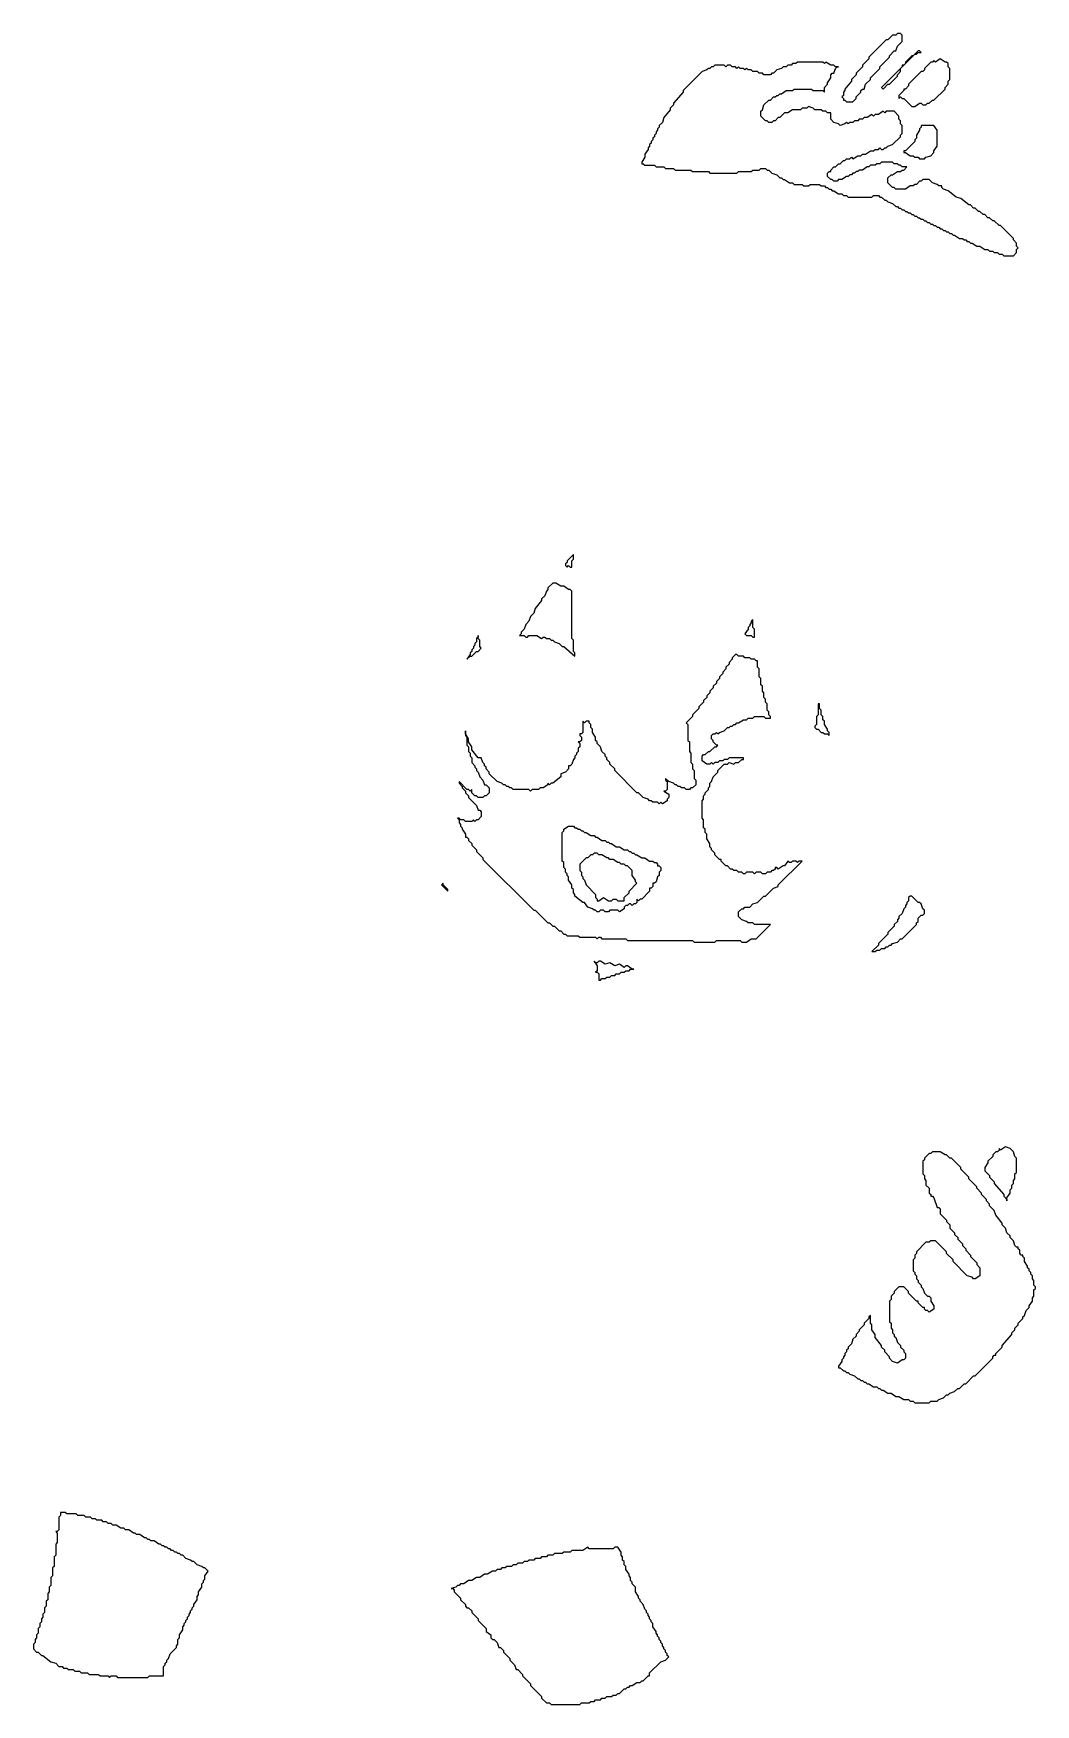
# Model space of a CAD drawing. Header units: millimetres. Extents: x 8.2 to 46.4, y 17.9 to 81.7.
import ezdxf

# ---------------------------------------------------------------- set-up
doc = ezdxf.new("R2010")
doc.units = ezdxf.units.MM
doc.layers.add('FILL_SKIN', color=7, linetype='Continuous')

msp = doc.modelspace()

# ---------------------------------------------------------------- linework, layer by layer
at = {"layer": 'FILL_SKIN'}
for points in [[(41.268, 81.697), (41.147, 81.697), (41.086, 81.636), (40.965, 81.636), (40.783, 81.455), (40.722, 81.455), (40.056, 80.788), (40.056, 80.727), (39.813, 80.485), (39.813, 80.424), (39.571, 80.182), (39.571, 80.121), (39.389, 79.939), (39.389, 79.879), (39.147, 79.576), (39.147, 79.515), (39.086, 79.455), (39.086, 79.333), (39.026, 79.273), (39.086, 79.212), (39.086, 79.152), (39.147, 79.152), (39.207, 79.091), (39.45, 79.091), (39.571, 79.212), (39.571, 79.273), (39.753, 79.455), (39.753, 79.515), (39.813, 79.576), (39.874, 79.576), (39.935, 79.758), (40.116, 79.939), (40.116, 80), (40.48, 80.364), (40.48, 80.424), (40.844, 80.788), (40.844, 80.848), (41.025, 81.03), (41.086, 81.03), (41.147, 81.212), (41.328, 81.394), (41.328, 81.636)], [(42.056, 80.97), (41.995, 81.03), (41.934, 81.03), (41.753, 80.848), (41.692, 80.848), (41.45, 80.606), (41.45, 80.545), (41.389, 80.485), (41.328, 80.485), (41.328, 80.424), (40.541, 79.636), (40.601, 79.576), (40.783, 79.758), (40.844, 79.758), (41.147, 80.061), (41.147, 80.121), (41.268, 80.242), (41.268, 80.364), (41.813, 80.909), (41.874, 80.909), (41.934, 80.97)], [(31.39, 76.788), (31.39, 76.727), (31.451, 76.727), (31.511, 76.667), (31.875, 76.667), (31.936, 76.606), (32.239, 76.606), (32.299, 76.545), (32.602, 76.545), (32.663, 76.485), (33.269, 76.485), (33.329, 76.424), (33.935, 76.424), (33.996, 76.364), (35.026, 76.364), (35.087, 76.424), (35.572, 76.424), (35.632, 76.485), (35.875, 76.485), (35.935, 76.545), (36.117, 76.545), (36.178, 76.485), (36.238, 76.485), (36.359, 76.364), (36.541, 76.303), (36.662, 76.182), (36.723, 76.182), (36.784, 76.121), (36.844, 76.121), (37.026, 76), (37.147, 76), (37.208, 75.939), (37.511, 75.939), (37.571, 75.879), (37.753, 75.879), (37.814, 75.939), (38.177, 75.939), (38.238, 75.879), (38.359, 75.879), (38.42, 75.818), (38.48, 75.818), (38.541, 75.758), (38.601, 75.758), (38.662, 75.697), (38.723, 75.697), (38.904, 75.576), (39.026, 75.576), (39.086, 75.515), (39.207, 75.515), (39.268, 75.455), (40.177, 75.455), (40.238, 75.515), (40.419, 75.515), (40.48, 75.455), (40.541, 75.455), (40.662, 75.333), (40.722, 75.333), (40.783, 75.273), (40.965, 75.212), (41.086, 75.091), (41.147, 75.091), (41.207, 75.03), (41.268, 75.03), (41.328, 74.97), (41.389, 74.97), (41.45, 74.909), (41.51, 74.909), (41.571, 74.848), (41.631, 74.848), (41.692, 74.788), (41.753, 74.788), (41.813, 74.727), (41.874, 74.727), (41.934, 74.667), (41.995, 74.667), (42.056, 74.606), (42.116, 74.606), (42.177, 74.545), (42.237, 74.545), (42.298, 74.485), (42.359, 74.485), (42.419, 74.424), (42.48, 74.424), (42.54, 74.364), (42.601, 74.364), (42.662, 74.303), (42.722, 74.303), (42.783, 74.242), (42.843, 74.242), (42.904, 74.182), (42.965, 74.182), (43.025, 74.121), (43.086, 74.121), (43.146, 74.061), (43.207, 74.061), (43.268, 74), (43.328, 74), (43.51, 73.879), (43.631, 73.879), (43.692, 73.818), (43.752, 73.818), (43.813, 73.758), (43.874, 73.758), (43.934, 73.697), (43.995, 73.697), (44.177, 73.576), (44.298, 73.576), (44.48, 73.455), (44.601, 73.455), (44.661, 73.394), (44.783, 73.394), (44.843, 73.333), (44.964, 73.333), (45.025, 73.273), (45.146, 73.273), (45.207, 73.212), (45.57, 73.212), (45.691, 73.333), (45.691, 73.455), (45.752, 73.515), (45.691, 73.576), (45.691, 73.697), (45.57, 73.818), (45.57, 73.879), (45.086, 74.364), (45.025, 74.364), (44.843, 74.545), (44.783, 74.545), (44.661, 74.667), (44.601, 74.667), (44.48, 74.788), (44.419, 74.788), (44.298, 74.909), (44.237, 74.909), (44.116, 75.03), (44.055, 75.03), (43.934, 75.152), (43.874, 75.152), (43.571, 75.394), (43.389, 75.455), (43.086, 75.697), (42.904, 75.758), (42.843, 75.818), (42.843, 75.879), (42.722, 75.879), (42.662, 75.939), (42.48, 76), (42.359, 76.121), (42.116, 76.121), (42.056, 76.061), (41.995, 76.061), (41.874, 75.939), (41.813, 75.939), (41.753, 75.879), (41.631, 75.879), (41.45, 75.758), (41.086, 75.758), (41.025, 75.818), (40.965, 75.818), (40.783, 76), (40.783, 76.182), (40.904, 76.303), (40.965, 76.303), (41.147, 76.424), (41.268, 76.424), (41.328, 76.485), (41.389, 76.485), (41.51, 76.606), (41.328, 76.606), (41.268, 76.667), (41.207, 76.667), (41.147, 76.727), (41.025, 76.727), (40.965, 76.788), (40.541, 76.788), (40.48, 76.727), (40.359, 76.727), (40.298, 76.667), (40.116, 76.667), (40.056, 76.606), (39.995, 76.606), (39.813, 76.485), (39.692, 76.485), (39.632, 76.424), (39.571, 76.424), (39.51, 76.364), (39.45, 76.364), (39.389, 76.303), (39.329, 76.303), (39.268, 76.242), (39.207, 76.242), (39.026, 76.121), (38.904, 76.121), (38.844, 76.061), (38.723, 76.061), (38.662, 76.121), (38.601, 76.121), (38.48, 76.242), (38.48, 76.364), (38.541, 76.424), (38.601, 76.424), (38.601, 76.485), (38.723, 76.606), (38.783, 76.606), (38.904, 76.727), (38.965, 76.727), (39.086, 76.848), (39.147, 76.848), (39.207, 76.909), (39.329, 76.909), (39.389, 76.97), (39.45, 76.909), (39.632, 77.03), (39.753, 77.03), (39.813, 77.091), (39.935, 77.091), (40.116, 77.212), (40.238, 77.212), (40.298, 77.273), (40.419, 77.273), (40.48, 77.333), (40.541, 77.273), (40.601, 77.273), (40.662, 77.333), (40.722, 77.333), (40.783, 77.394), (40.965, 77.455), (41.268, 77.758), (41.268, 77.818), (41.328, 77.879), (41.328, 78.182), (41.268, 78.242), (41.268, 78.364), (41.207, 78.424), (41.207, 78.545), (41.025, 78.727), (40.722, 78.727), (40.662, 78.667), (40.601, 78.727), (40.419, 78.606), (40.298, 78.606), (40.238, 78.545), (40.177, 78.606), (39.995, 78.485), (39.874, 78.485), (39.813, 78.424), (39.692, 78.424), (39.632, 78.364), (39.51, 78.364), (39.45, 78.303), (39.329, 78.303), (39.268, 78.242), (39.207, 78.303), (39.147, 78.242), (38.965, 78.182), (38.904, 78.242), (38.723, 78.303), (38.601, 78.424), (38.601, 78.667), (38.48, 78.667), (38.42, 78.727), (38.299, 78.727), (38.238, 78.788), (37.996, 78.788), (37.935, 78.848), (37.753, 78.909), (37.693, 78.848), (37.511, 78.848), (37.45, 78.788), (37.147, 78.788), (36.965, 78.667), (36.844, 78.667), (36.662, 78.485), (36.602, 78.485), (36.481, 78.364), (36.42, 78.364), (36.359, 78.303), (36.238, 78.303), (36.178, 78.364), (36.117, 78.364), (35.935, 78.545), (35.935, 78.727), (35.996, 78.788), (36.056, 78.97), (36.238, 79.152), (36.299, 79.152), (36.42, 79.273), (36.481, 79.273), (36.541, 79.333), (36.602, 79.333), (36.662, 79.394), (36.723, 79.394), (36.905, 79.515), (37.147, 79.515), (37.208, 79.576), (37.874, 79.576), (37.935, 79.515), (38.299, 79.515), (38.359, 79.455), (38.359, 79.636), (38.48, 79.758), (38.48, 79.818), (38.601, 80), (38.601, 80.121), (38.662, 80.182), (38.723, 80.182), (38.783, 80.364), (38.844, 80.424), (38.904, 80.424), (38.783, 80.424), (38.723, 80.485), (38.601, 80.485), (38.42, 80.606), (38.359, 80.545), (38.299, 80.606), (37.329, 80.606), (37.268, 80.545), (37.147, 80.545), (37.087, 80.485), (36.965, 80.485), (36.905, 80.424), (36.784, 80.424), (36.723, 80.364), (36.541, 80.303), (36.42, 80.182), (36.359, 80.182), (36.299, 80.121), (36.056, 80.121), (35.996, 80.182), (35.875, 80.182), (35.814, 80.242), (35.632, 80.242), (35.572, 80.303), (35.45, 80.303), (35.39, 80.364), (35.329, 80.303), (35.269, 80.364), (35.147, 80.364), (35.087, 80.424), (35.026, 80.364), (34.966, 80.424), (34.844, 80.424), (34.784, 80.485), (34.663, 80.485), (34.602, 80.424), (34.541, 80.485), (34.178, 80.485), (34.117, 80.424), (34.057, 80.424), (33.996, 80.364), (33.935, 80.364), (33.875, 80.303), (33.693, 80.242), (32.966, 79.515), (32.966, 79.455), (32.602, 79.03), (32.602, 78.97), (32.481, 78.848), (32.481, 78.788), (32.239, 78.485), (32.178, 78.303), (32.057, 78.182), (32.057, 78.121), (31.996, 78.061), (31.996, 78), (31.936, 77.939), (31.936, 77.879), (31.875, 77.818), (31.875, 77.758), (31.814, 77.697), (31.814, 77.636), (31.754, 77.576), (31.754, 77.515), (31.693, 77.455), (31.693, 77.394), (31.633, 77.333), (31.633, 77.273), (31.511, 77.091), (31.511, 76.97)], [(43.086, 80.545), (43.025, 80.606), (42.965, 80.606), (42.783, 80.727), (42.601, 80.606), (42.54, 80.667), (42.48, 80.606), (42.419, 80.606), (42.177, 80.364), (42.177, 80.303), (42.116, 80.242), (42.056, 80.242), (41.571, 79.758), (41.571, 79.697), (41.45, 79.576), (41.389, 79.576), (41.389, 79.515), (41.207, 79.333), (41.207, 79.212), (41.268, 79.273), (41.328, 79.212), (41.389, 79.212), (41.692, 78.909), (41.813, 78.909), (41.995, 79.03), (42.056, 79.03), (42.116, 78.97), (42.237, 78.97), (42.298, 79.03), (42.359, 79.03), (42.48, 79.152), (42.54, 79.152), (42.965, 79.576), (42.965, 79.636), (43.086, 79.758), (43.086, 79.879), (43.146, 79.939), (43.146, 80.364), (43.086, 80.424)], [(42.54, 78.182), (42.056, 78.182), (42.056, 78.121), (41.995, 78.061), (41.995, 78), (41.874, 77.818), (41.874, 77.697), (41.813, 77.636), (41.813, 77.576), (41.45, 77.212), (41.389, 77.212), (41.389, 77.152), (41.45, 77.152), (41.631, 77.03), (41.753, 77.03), (41.813, 76.97), (41.934, 76.97), (41.995, 76.909), (42.177, 76.909), (42.237, 76.97), (42.419, 77.03), (42.54, 77.152), (42.54, 77.212), (42.662, 77.394), (42.662, 78)], [(28.785, 61.818), (28.542, 61.576), (28.542, 61.515), (28.482, 61.455), (28.482, 61.394), (28.542, 61.333), (28.603, 61.394), (28.663, 61.333), (28.724, 61.333), (28.724, 61.576), (28.785, 61.636)], [(27.997, 60.727), (27.815, 60.545), (27.815, 60.485), (27.754, 60.424), (27.694, 60.242), (27.573, 60.121), (27.573, 60.061), (27.33, 59.758), (27.27, 59.576), (27.148, 59.455), (27.088, 59.273), (26.967, 59.152), (26.906, 58.97), (26.785, 58.848), (26.785, 58.788), (26.724, 58.727), (26.906, 58.727), (26.967, 58.667), (27.027, 58.667), (27.088, 58.727), (27.391, 58.727), (27.573, 58.606), (27.633, 58.667), (27.694, 58.667), (27.754, 58.606), (27.876, 58.606), (27.936, 58.545), (27.997, 58.545), (28.057, 58.485), (28.239, 58.424), (28.36, 58.303), (28.421, 58.303), (28.845, 57.939), (28.845, 58.061), (28.785, 58.121), (28.785, 58.545), (28.724, 58.606), (28.724, 60.424), (28.663, 60.485), (28.603, 60.485), (28.421, 60.606), (28.3, 60.606), (28.118, 60.727)], [(35.632, 59.333), (35.572, 59.273), (35.572, 59.212), (35.511, 59.152), (35.511, 59.091), (35.45, 59.03), (35.45, 58.97), (35.329, 58.788), (35.39, 58.727), (35.572, 58.727), (35.632, 58.667), (35.693, 58.667), (35.693, 58.97), (35.632, 59.03)], [(25.149, 58.727), (25.149, 58.667), (25.088, 58.606), (25.088, 58.485), (25.027, 58.424), (25.027, 58.364), (24.967, 58.303), (24.967, 58.242), (24.906, 58.182), (24.906, 58.121), (24.846, 58.061), (24.846, 58), (24.724, 57.818), (24.846, 57.939), (24.906, 57.939), (25.088, 58.121), (25.149, 58.121), (25.27, 58.242), (25.209, 58.303), (25.209, 58.545), (25.149, 58.606)], [(35.814, 57.758), (35.753, 57.758), (35.693, 57.818), (35.572, 57.818), (35.511, 57.879), (35.329, 57.879), (35.269, 57.939), (35.087, 57.939), (35.026, 58), (34.966, 58), (34.844, 57.879), (34.844, 57.818), (34.723, 57.697), (34.723, 57.636), (34.602, 57.515), (34.602, 57.455), (34.481, 57.333), (34.481, 57.273), (34.36, 57.152), (34.36, 57.091), (34.238, 56.97), (34.238, 56.909), (34.117, 56.788), (34.117, 56.727), (33.996, 56.606), (33.996, 56.545), (33.875, 56.424), (33.875, 56.364), (33.754, 56.242), (33.754, 56.182), (33.572, 56), (33.572, 55.939), (33.329, 55.697), (33.329, 55.636), (33.087, 55.394), (33.148, 55.333), (33.148, 54.727), (33.208, 54.667), (33.208, 54.303), (33.269, 54.242), (33.269, 53.879), (33.329, 53.818), (33.329, 53.636), (33.39, 53.576), (33.39, 53.273), (33.451, 53.212), (33.451, 53.03), (33.329, 52.909), (33.269, 52.909), (33.208, 52.848), (33.087, 52.848), (33.026, 52.909), (32.905, 52.909), (32.845, 52.97), (32.784, 52.97), (32.723, 53.03), (32.663, 53.03), (32.602, 53.091), (32.42, 53.152), (32.299, 53.273), (32.299, 53.212), (32.36, 53.152), (32.36, 52.848), (32.299, 52.788), (32.239, 52.788), (32.42, 52.667), (32.42, 52.545), (32.36, 52.485), (32.36, 52.424), (32.178, 52.303), (32.117, 52.364), (32.057, 52.303), (31.996, 52.364), (31.814, 52.364), (31.754, 52.424), (31.693, 52.424), (31.633, 52.485), (31.451, 52.545), (31.269, 52.727), (31.209, 52.727), (30.36, 53.576), (30.36, 53.636), (30.178, 53.818), (30.178, 53.879), (30.057, 54), (30.057, 54.061), (29.997, 54.121), (29.997, 54.182), (29.875, 54.303), (29.815, 54.485), (29.694, 54.606), (29.694, 54.667), (29.633, 54.727), (29.633, 54.848), (29.512, 55.03), (29.512, 55.152), (29.451, 55.212), (29.451, 55.333), (29.391, 55.394), (29.391, 55.455), (29.269, 55.455), (29.209, 55.394), (29.148, 55.455), (29.148, 55.03), (29.088, 54.97), (29.027, 54.97), (29.027, 54.909), (29.088, 54.848), (29.088, 54.727), (29.027, 54.667), (28.966, 54.667), (29.027, 54.606), (29.027, 54.485), (28.966, 54.424), (28.966, 54.303), (28.906, 54.242), (28.906, 54.182), (28.845, 54.121), (28.845, 54.061), (28.785, 54), (28.724, 53.818), (28.663, 53.758), (28.603, 53.758), (28.603, 53.636), (28.482, 53.515), (28.3, 53.455), (28.3, 53.333), (27.997, 53.091), (27.936, 53.091), (27.876, 53.03), (27.815, 53.091), (27.815, 53.03), (27.633, 52.909), (27.512, 52.909), (27.451, 52.848), (27.209, 52.848), (27.148, 52.788), (27.088, 52.848), (26.482, 52.848), (26.421, 52.909), (26.361, 52.909), (26.3, 52.97), (26.239, 52.97), (26.179, 53.03), (26.118, 53.03), (26.058, 53.091), (25.876, 53.152), (25.573, 53.455), (25.573, 53.515), (25.452, 53.636), (25.452, 53.697), (25.391, 53.758), (25.391, 53.818), (25.33, 53.879), (25.27, 54.061), (25.149, 54.061), (24.906, 54.364), (24.906, 54.485), (24.785, 54.667), (24.785, 54.788), (24.664, 54.97), (24.664, 55.091), (24.664, 54.909), (24.724, 54.848), (24.724, 54.545), (24.785, 54.485), (24.785, 54.303), (24.846, 54.242), (24.846, 54.121), (24.906, 54.061), (24.906, 53.879), (25.027, 53.758), (25.027, 53.697), (25.088, 53.636), (25.088, 53.576), (25.149, 53.515), (25.209, 53.333), (25.33, 53.212), (25.391, 53.03), (25.452, 53.03), (25.573, 52.909), (25.573, 52.727), (25.452, 52.606), (25.391, 52.606), (25.33, 52.545), (25.149, 52.545), (25.088, 52.606), (25.027, 52.606), (24.906, 52.727), (24.906, 52.848), (24.846, 52.788), (24.785, 52.848), (24.724, 52.848), (24.421, 53.152), (24.421, 53.091), (24.543, 52.97), (24.543, 52.909), (24.664, 52.788), (24.664, 52.727), (24.785, 52.606), (24.785, 52.545), (25.088, 52.242), (25.149, 52.061), (25.209, 52.061), (25.27, 52), (25.27, 51.818), (25.149, 51.697), (25.088, 51.697), (25.027, 51.636), (24.967, 51.697), (24.906, 51.636), (24.664, 51.636), (24.603, 51.697), (24.482, 51.697), (24.421, 51.758), (24.361, 51.758), (24.421, 51.697), (24.421, 51.576), (24.482, 51.515), (24.482, 51.455), (24.543, 51.394), (24.543, 51.333), (24.664, 51.152), (24.664, 51.03), (24.724, 51.03), (24.785, 50.97), (24.785, 50.909), (24.906, 50.788), (24.906, 50.727), (25.088, 50.545), (25.088, 50.485), (25.33, 50.242), (25.33, 50.182), (27.27, 48.242), (27.33, 48.242), (27.815, 47.758), (27.876, 47.758), (27.997, 47.636), (28.057, 47.636), (28.239, 47.455), (28.3, 47.455), (28.421, 47.333), (28.482, 47.333), (28.542, 47.273), (28.966, 47.273), (29.027, 47.212), (29.633, 47.212), (29.694, 47.152), (29.754, 47.212), (29.815, 47.212), (29.875, 47.152), (30.784, 47.152), (30.845, 47.091), (33.329, 47.091), (33.39, 47.03), (34.178, 47.03), (34.238, 47.091), (35.147, 47.091), (35.208, 47.03), (35.39, 47.03), (35.572, 47.152), (35.753, 47.152), (36.299, 47.697), (35.693, 47.697), (35.632, 47.758), (35.45, 47.758), (35.39, 47.818), (35.208, 47.879), (35.087, 48), (35.087, 48.182), (35.208, 48.303), (35.269, 48.303), (35.329, 48.364), (35.511, 48.364), (35.632, 48.485), (35.814, 48.545), (36.056, 48.788), (36.117, 48.788), (36.42, 49.091), (36.602, 49.152), (36.602, 49.212), (37.511, 50.121), (37.39, 50.121), (37.329, 50.061), (37.268, 50.121), (37.147, 50.121), (37.087, 50.061), (37.026, 50.061), (36.965, 50.121), (36.844, 49.939), (36.784, 49.939), (36.602, 49.818), (36.541, 49.879), (36.481, 49.879), (36.481, 49.818), (36.42, 49.758), (36.359, 49.758), (36.299, 49.697), (36.178, 49.697), (36.117, 49.636), (35.996, 49.636), (35.935, 49.697), (35.753, 49.697), (35.693, 49.636), (35.632, 49.697), (35.39, 49.697), (35.329, 49.636), (35.269, 49.636), (35.208, 49.697), (35.087, 49.697), (35.026, 49.758), (34.905, 49.758), (34.844, 49.818), (34.784, 49.818), (34.663, 49.939), (34.602, 49.939), (34.42, 50.121), (34.42, 50.182), (34.36, 50.182), (34.178, 50.364), (34.178, 50.424), (34.057, 50.545), (34.057, 50.606), (33.996, 50.667), (33.996, 50.788), (33.875, 50.97), (33.875, 51.152), (33.814, 51.212), (33.814, 51.333), (33.754, 51.394), (33.754, 51.697), (33.693, 51.758), (33.693, 52.424), (33.754, 52.485), (33.754, 52.606), (33.814, 52.667), (33.814, 52.727), (33.935, 52.848), (33.935, 52.909), (33.996, 52.97), (33.996, 53.091), (34.057, 53.152), (34.117, 53.333), (34.299, 53.515), (34.299, 53.576), (34.541, 53.818), (34.663, 53.818), (34.723, 53.879), (34.905, 53.818), (34.966, 53.879), (35.087, 53.879), (35.208, 54), (35.269, 54), (35.269, 54.061), (34.723, 54.061), (34.663, 54), (34.541, 54), (34.481, 53.939), (34.36, 53.939), (34.299, 53.879), (34.178, 53.879), (34.117, 53.818), (34.057, 53.879), (33.996, 53.818), (33.875, 53.818), (33.693, 53.939), (33.693, 54.121), (33.754, 54.182), (33.814, 54.182), (33.935, 54.303), (33.996, 54.303), (34.178, 54.485), (34.238, 54.485), (34.299, 54.545), (34.238, 54.545), (34.117, 54.667), (34.117, 54.727), (34.057, 54.788), (34.057, 54.909), (34.117, 54.97), (34.178, 54.97), (34.238, 55.03), (34.299, 54.97), (34.36, 55.03), (34.541, 55.091), (34.663, 55.212), (34.723, 55.212), (34.784, 55.273), (34.844, 55.273), (34.905, 55.333), (34.966, 55.333), (35.026, 55.394), (35.087, 55.394), (35.269, 55.515), (35.39, 55.515), (35.45, 55.576), (35.632, 55.576), (35.693, 55.636), (36.056, 55.636), (36.117, 55.576), (36.299, 55.576), (36.299, 55.636), (36.238, 55.697), (36.238, 55.818), (36.178, 55.879), (36.178, 56.121), (36.117, 56.182), (36.117, 56.303), (36.056, 56.364), (36.056, 56.545), (35.996, 56.606), (35.996, 56.788), (35.935, 56.848), (35.935, 57.091), (35.875, 57.152), (35.875, 57.455), (35.814, 57.515)], [(38.117, 56.121), (38.117, 55.697), (38.056, 55.636), (38.056, 55.333), (37.996, 55.273), (37.996, 55.212), (38.056, 55.152), (38.117, 55.152), (38.238, 55.03), (38.299, 55.03), (38.359, 54.97), (38.48, 54.97), (38.541, 54.909), (38.541, 55.03), (38.48, 55.091), (38.48, 55.152), (38.359, 55.333), (38.359, 55.455), (38.299, 55.515), (38.299, 55.636), (38.238, 55.697), (38.238, 55.879), (38.177, 55.939), (38.177, 56.121)], [(28.421, 51.333), (28.603, 51.455), (28.785, 51.455), (28.845, 51.394), (28.906, 51.394), (28.966, 51.333), (29.027, 51.333), (29.088, 51.273), (29.148, 51.273), (29.209, 51.212), (29.269, 51.212), (29.451, 51.091), (29.572, 51.091), (29.633, 51.03), (29.694, 51.03), (29.875, 50.909), (29.997, 50.909), (30.057, 50.848), (30.118, 50.848), (30.178, 50.788), (30.239, 50.788), (30.421, 50.667), (30.542, 50.667), (30.724, 50.545), (30.845, 50.545), (30.906, 50.485), (30.966, 50.485), (31.027, 50.424), (31.087, 50.424), (31.148, 50.364), (31.209, 50.364), (31.39, 50.242), (31.511, 50.242), (31.693, 50.121), (31.814, 50.121), (31.875, 50.061), (31.936, 50.061), (31.996, 50), (31.996, 49.939), (32.057, 49.939), (32.117, 49.879), (32.117, 49.758), (32.057, 49.697), (32.057, 49.576), (31.996, 49.515), (31.936, 49.333), (31.875, 49.273), (31.814, 49.273), (31.814, 49.152), (31.754, 49.091), (31.693, 49.091), (31.693, 48.97), (31.39, 48.667), (31.33, 48.667), (31.269, 48.606), (31.209, 48.667), (31.209, 48.545), (31.148, 48.485), (31.087, 48.485), (31.027, 48.424), (30.966, 48.485), (30.906, 48.485), (30.845, 48.424), (30.784, 48.424), (30.724, 48.364), (30.724, 48.303), (30.542, 48.182), (30.481, 48.242), (30.178, 48.242), (30.118, 48.182), (29.997, 48.182), (29.936, 48.242), (29.815, 48.242), (29.754, 48.182), (29.694, 48.182), (29.633, 48.242), (29.572, 48.242), (29.512, 48.303), (29.33, 48.364), (29.209, 48.545), (29.148, 48.545), (28.845, 48.788), (28.845, 48.848), (28.785, 48.909), (28.785, 49.03), (28.724, 49.091), (28.724, 49.212), (28.603, 49.394), (28.603, 49.515), (28.542, 49.576), (28.542, 49.636), (28.482, 49.697), (28.482, 49.818), (28.421, 49.879), (28.421, 50.061), (28.36, 50.121), (28.36, 51.212), (28.421, 51.273)], [(29.027, 50), (29.027, 49.758), (29.088, 49.697), (29.088, 49.576), (29.148, 49.515), (29.148, 49.455), (29.209, 49.394), (29.269, 49.212), (29.633, 48.848), (29.633, 48.727), (29.694, 48.667), (29.694, 48.606), (29.754, 48.606), (29.936, 48.727), (30.118, 48.606), (30.239, 48.606), (30.3, 48.667), (30.421, 48.667), (30.481, 48.606), (30.724, 48.606), (30.724, 48.727), (30.906, 48.909), (30.906, 48.97), (31.209, 49.273), (31.148, 49.333), (31.148, 49.394), (31.027, 49.576), (31.027, 49.758), (30.845, 49.939), (30.784, 49.939), (30.724, 50), (30.603, 50), (30.542, 50.061), (30.481, 50.061), (30.3, 50.182), (30.178, 50.182), (30.118, 50.242), (30.057, 50.242), (29.875, 50.364), (29.754, 50.364), (29.694, 50.424), (29.572, 50.424), (29.512, 50.364), (29.451, 50.364), (29.33, 50.242), (29.269, 50.242)], [(23.816, 49.273), (23.755, 49.212), (23.997, 48.97), (23.997, 49.03), (23.816, 49.212)], [(42.056, 48.485), (41.995, 48.545), (41.934, 48.545), (41.692, 48.788), (41.631, 48.788), (41.571, 48.727), (41.571, 48.606), (41.51, 48.545), (41.51, 48.485), (41.45, 48.424), (41.45, 48.364), (41.389, 48.303), (41.328, 48.121), (41.207, 48), (41.207, 47.939), (41.147, 47.879), (41.147, 47.818), (41.025, 47.697), (41.025, 47.636), (40.783, 47.394), (40.783, 47.333), (40.419, 46.97), (40.419, 46.909), (40.177, 46.667), (40.298, 46.667), (40.359, 46.727), (40.48, 46.727), (40.541, 46.788), (40.662, 46.788), (40.722, 46.848), (40.783, 46.848), (40.844, 46.909), (40.904, 46.909), (40.965, 46.97), (41.147, 47.03), (41.268, 47.152), (41.328, 47.152), (41.874, 47.697), (41.874, 47.758), (41.934, 47.818), (41.934, 47.939), (42.056, 48.061), (42.116, 48.061), (42.177, 48.121), (42.177, 48.242), (42.116, 48.303)], [(29.572, 46.303), (29.694, 46.121), (29.694, 45.939), (29.633, 45.879), (29.694, 45.879), (29.754, 45.818), (29.754, 45.576), (29.815, 45.576), (29.875, 45.636), (29.997, 45.636), (30.057, 45.697), (30.178, 45.697), (30.239, 45.758), (30.36, 45.758), (30.421, 45.818), (30.542, 45.818), (30.603, 45.879), (30.724, 45.879), (30.784, 45.939), (30.906, 45.939), (30.966, 46), (31.087, 46), (31.027, 46), (30.845, 46.121), (30.784, 46.121), (30.724, 46.061), (30.542, 46.182), (30.36, 46.121), (30.178, 46.242), (29.997, 46.182), (29.815, 46.303), (29.754, 46.303), (29.694, 46.242), (29.633, 46.242)], [(42.783, 39.03), (42.48, 39.03), (42.419, 38.97), (42.359, 38.97), (42.177, 38.788), (42.177, 38.727), (42.116, 38.667), (42.116, 38.182), (42.177, 38.121), (42.177, 38), (42.237, 37.939), (42.237, 37.758), (42.359, 37.636), (42.359, 37.455), (42.419, 37.394), (42.419, 37.333), (42.48, 37.333), (42.54, 37.273), (42.662, 36.909), (42.722, 36.909), (42.783, 36.848), (42.783, 36.667), (43.025, 36.424), (43.025, 36.364), (43.146, 36.242), (43.146, 36.121), (43.328, 35.939), (43.328, 35.879), (43.449, 35.758), (43.449, 35.697), (43.631, 35.515), (43.631, 35.455), (43.752, 35.333), (43.752, 35.273), (43.934, 35.091), (43.934, 35.03), (44.177, 34.788), (44.177, 34.727), (44.298, 34.606), (44.298, 34.303), (44.116, 34.182), (44.055, 34.182), (43.995, 34.242), (43.813, 34.303), (43.268, 34.848), (43.268, 34.909), (43.025, 35.152), (43.025, 35.212), (42.601, 35.636), (42.419, 35.636), (42.359, 35.576), (42.237, 35.576), (41.874, 35.212), (41.874, 35.152), (41.813, 35.091), (41.813, 34.97), (41.753, 34.909), (41.753, 34.485), (41.813, 34.424), (41.813, 34.364), (41.874, 34.303), (41.874, 34.182), (41.934, 34.121), (41.934, 34.061), (42.056, 33.939), (42.056, 33.879), (42.116, 33.818), (42.177, 33.636), (42.298, 33.515), (42.359, 33.515), (42.419, 33.455), (42.419, 33.333), (42.54, 33.152), (42.54, 33.03), (42.359, 32.909), (42.298, 32.97), (42.237, 32.97), (42.177, 33.03), (42.177, 33.091), (42.116, 33.091), (41.934, 33.273), (41.934, 33.333), (41.874, 33.333), (41.571, 33.636), (41.571, 33.697), (41.389, 33.879), (41.207, 33.879), (41.025, 33.697), (41.025, 33.636), (40.904, 33.515), (40.904, 33.394), (40.844, 33.333), (40.844, 32.545), (40.904, 32.485), (40.904, 32.303), (40.965, 32.242), (40.965, 32.121), (41.025, 32.061), (41.025, 32), (41.086, 31.939), (41.147, 31.758), (41.268, 31.636), (41.268, 31.576), (41.389, 31.455), (41.389, 31.394), (41.45, 31.333), (41.45, 31.152), (41.389, 31.091), (41.328, 31.091), (41.147, 30.97), (40.965, 31.03), (40.844, 31.152), (40.844, 31.212), (40.662, 31.394), (40.662, 31.455), (40.541, 31.576), (40.541, 31.636), (40.298, 31.939), (40.298, 32.061), (40.177, 32.242), (40.177, 32.424), (40.116, 32.485), (40.116, 32.788), (40.056, 32.727), (40.056, 32.667), (39.874, 32.485), (39.874, 32.424), (39.692, 32.242), (39.692, 32.182), (39.571, 32.061), (39.571, 32), (39.45, 31.879), (39.389, 31.697), (39.268, 31.576), (39.268, 31.515), (39.207, 31.455), (39.207, 31.394), (39.147, 31.333), (39.147, 31.273), (39.086, 31.212), (39.086, 31.152), (39.026, 31.091), (39.026, 31.03), (38.904, 30.848), (38.904, 30.788), (38.965, 30.788), (39.086, 30.667), (39.147, 30.667), (39.207, 30.606), (39.268, 30.606), (39.329, 30.545), (39.51, 30.485), (39.632, 30.364), (39.692, 30.364), (39.753, 30.303), (39.813, 30.303), (39.874, 30.242), (39.935, 30.242), (39.995, 30.182), (40.056, 30.182), (40.238, 30.061), (40.359, 30.061), (40.419, 30), (40.48, 30), (40.541, 29.939), (40.601, 29.939), (40.783, 29.818), (40.904, 29.818), (41.086, 29.697), (41.207, 29.697), (41.389, 29.576), (41.571, 29.576), (41.631, 29.515), (41.753, 29.515), (41.813, 29.455), (42.359, 29.455), (42.419, 29.515), (42.662, 29.515), (42.722, 29.576), (42.904, 29.636), (43.025, 29.758), (43.086, 29.758), (43.146, 29.818), (43.328, 29.879), (43.449, 30), (43.51, 30), (43.692, 30.182), (43.752, 30.182), (44.055, 30.485), (44.116, 30.485), (44.783, 31.152), (44.783, 31.212), (44.843, 31.273), (44.904, 31.273), (44.904, 31.333), (45.146, 31.576), (45.146, 31.636), (45.51, 32.061), (45.51, 32.121), (45.631, 32.242), (45.631, 32.303), (45.752, 32.424), (45.752, 32.485), (45.934, 32.667), (45.934, 32.727), (45.994, 32.788), (46.055, 32.97), (46.176, 33.091), (46.176, 33.152), (46.297, 33.333), (46.297, 33.455), (46.358, 33.515), (46.358, 33.758), (46.419, 33.818), (46.419, 33.879), (46.358, 33.939), (46.358, 34.121), (46.297, 34.182), (46.297, 34.303), (46.237, 34.364), (46.237, 34.424), (46.176, 34.485), (46.176, 34.545), (46.116, 34.606), (46.116, 34.667), (45.994, 34.848), (45.994, 34.97), (45.934, 35.03), (45.934, 35.091), (45.873, 35.091), (45.813, 35.152), (45.813, 35.273), (45.752, 35.333), (45.752, 35.394), (45.691, 35.394), (45.631, 35.455), (45.57, 35.636), (45.449, 35.758), (45.449, 35.818), (45.328, 35.939), (45.267, 36.121), (45.146, 36.242), (45.146, 36.303), (44.904, 36.606), (44.843, 36.788), (44.661, 36.97), (44.661, 37.03), (44.54, 37.152), (44.54, 37.212), (44.358, 37.394), (44.358, 37.455), (44.177, 37.636), (44.177, 37.697), (43.874, 38), (43.874, 38.061), (43.571, 38.364), (43.571, 38.424), (43.207, 38.788), (43.146, 38.788), (43.025, 38.909), (42.965, 38.909)], [(45.267, 39.212), (45.086, 39.091), (45.025, 39.152), (45.025, 39.091), (44.964, 39.03), (44.904, 39.03), (44.783, 38.909), (44.783, 38.848), (44.601, 38.667), (44.601, 38.606), (44.48, 38.424), (44.48, 38.303), (44.661, 38.121), (44.661, 38.061), (44.843, 37.879), (44.843, 37.818), (45.207, 37.394), (45.207, 37.333), (45.328, 37.212), (45.328, 37.152), (45.328, 37.273), (45.449, 37.455), (45.449, 37.576), (45.51, 37.636), (45.51, 37.758), (45.57, 37.818), (45.57, 37.939), (45.631, 38), (45.631, 38.182), (45.691, 38.242), (45.691, 38.788), (45.631, 38.848), (45.57, 39.03), (45.449, 39.152)], [(9.211, 25.273), (9.211, 25.152), (9.151, 25.091), (9.151, 24.606), (9.09, 24.545), (9.03, 24.545), (9.09, 24.485), (9.09, 24.121), (9.03, 24.061), (9.03, 23.636), (8.969, 23.576), (8.969, 23.212), (8.908, 23.152), (8.908, 22.848), (8.848, 22.788), (8.848, 22.485), (8.787, 22.424), (8.787, 22.242), (8.727, 22.182), (8.727, 21.939), (8.666, 21.879), (8.666, 21.697), (8.605, 21.636), (8.605, 21.455), (8.545, 21.394), (8.545, 21.273), (8.484, 21.212), (8.484, 21.091), (8.424, 21.03), (8.424, 20.909), (8.363, 20.848), (8.363, 20.667), (8.302, 20.606), (8.302, 20.485), (8.242, 20.424), (8.242, 20.303), (8.181, 20.242), (8.181, 20.061), (8.302, 19.939), (8.363, 19.939), (8.484, 19.818), (8.545, 19.818), (8.848, 19.576), (9.03, 19.515), (9.151, 19.394), (9.272, 19.394), (9.333, 19.333), (9.454, 19.333), (9.514, 19.273), (9.696, 19.273), (9.757, 19.212), (9.939, 19.212), (9.999, 19.152), (10.241, 19.152), (10.302, 19.091), (10.666, 19.091), (10.726, 19.03), (11.029, 19.03), (11.09, 18.97), (11.15, 19.03), (11.332, 19.03), (11.393, 18.97), (12.544, 18.97), (12.605, 19.03), (13.15, 19.03), (13.15, 19.394), (13.211, 19.455), (13.211, 19.515), (13.271, 19.576), (13.271, 19.636), (13.332, 19.697), (13.393, 19.879), (13.635, 20.121), (13.635, 20.182), (13.696, 20.242), (13.696, 20.424), (13.756, 20.485), (13.756, 20.606), (13.877, 20.788), (13.877, 20.909), (13.938, 20.97), (13.938, 21.03), (13.999, 21.091), (13.999, 21.152), (14.059, 21.212), (14.059, 21.273), (14.12, 21.333), (14.12, 21.394), (14.18, 21.455), (14.18, 21.515), (14.241, 21.576), (14.241, 21.636), (14.302, 21.697), (14.302, 21.758), (14.423, 21.939), (14.423, 22.061), (14.483, 22.121), (14.483, 22.242), (14.605, 22.424), (14.605, 22.545), (14.665, 22.606), (14.665, 22.667), (14.726, 22.727), (14.726, 22.848), (14.847, 23.03), (14.726, 23.152), (14.665, 23.152), (14.605, 23.212), (14.423, 23.273), (14.302, 23.394), (14.241, 23.394), (14.18, 23.455), (13.999, 23.515), (13.877, 23.636), (13.817, 23.636), (13.756, 23.697), (13.696, 23.697), (13.635, 23.758), (13.574, 23.758), (13.514, 23.818), (13.453, 23.818), (13.393, 23.879), (13.332, 23.879), (13.271, 23.939), (13.211, 23.939), (13.15, 24), (13.09, 24), (13.029, 24.061), (12.968, 24.061), (12.787, 24.182), (12.665, 24.182), (12.605, 24.242), (12.544, 24.242), (12.484, 24.303), (12.423, 24.303), (12.241, 24.424), (12.12, 24.424), (12.059, 24.485), (11.999, 24.485), (11.817, 24.606), (11.696, 24.606), (11.635, 24.667), (11.514, 24.667), (11.332, 24.788), (11.211, 24.788), (11.15, 24.848), (11.029, 24.848), (10.969, 24.909), (10.847, 24.909), (10.787, 24.97), (10.605, 24.97), (10.544, 25.03), (10.423, 25.03), (10.363, 25.091), (10.181, 25.091), (10.12, 25.152), (9.878, 25.152), (9.817, 25.212), (9.454, 25.212), (9.393, 25.273)], [(30.481, 23.939), (30.36, 23.939), (30.3, 23.879), (29.391, 23.879), (29.33, 23.939), (29.148, 23.818), (28.724, 23.818), (28.663, 23.758), (28.421, 23.758), (28.36, 23.697), (28.057, 23.697), (27.997, 23.636), (27.815, 23.636), (27.754, 23.576), (27.573, 23.576), (27.512, 23.515), (27.33, 23.515), (27.27, 23.455), (27.088, 23.455), (27.027, 23.394), (26.906, 23.394), (26.845, 23.333), (26.664, 23.333), (26.603, 23.273), (26.482, 23.273), (26.421, 23.212), (26.239, 23.212), (26.179, 23.152), (26.058, 23.152), (25.997, 23.091), (25.876, 23.091), (25.815, 23.03), (25.694, 23.03), (25.512, 22.909), (25.391, 22.909), (25.209, 22.788), (25.088, 22.788), (24.906, 22.667), (24.785, 22.667), (24.603, 22.545), (24.482, 22.545), (24.421, 22.485), (24.361, 22.485), (24.3, 22.424), (24.119, 22.364), (24.179, 22.364), (24.24, 22.303), (24.24, 22.242), (24.482, 22), (24.482, 21.939), (24.664, 21.758), (24.664, 21.697), (24.724, 21.636), (24.785, 21.636), (24.906, 21.515), (24.906, 21.455), (25.149, 21.212), (25.149, 21.152), (25.452, 20.848), (25.452, 20.727), (25.633, 20.606), (25.633, 20.485), (25.694, 20.424), (25.755, 20.424), (25.876, 20.303), (25.936, 20.121), (25.997, 20.121), (26.118, 20), (26.118, 19.939), (26.361, 19.697), (26.361, 19.636), (26.542, 19.455), (26.603, 19.273), (26.664, 19.273), (26.845, 19.091), (26.845, 19.03), (27.148, 18.727), (27.148, 18.667), (27.573, 18.242), (27.573, 18.182), (27.754, 18), (27.876, 18), (27.936, 17.939), (29.027, 17.939), (29.088, 18), (29.391, 18), (29.451, 18.061), (29.572, 18.061), (29.633, 18.121), (29.815, 18.121), (29.875, 18.182), (29.997, 18.182), (30.057, 18.242), (30.239, 18.242), (30.3, 18.303), (30.421, 18.303), (30.481, 18.364), (30.542, 18.364), (30.724, 18.545), (30.784, 18.545), (30.845, 18.606), (30.906, 18.606), (30.966, 18.667), (31.027, 18.667), (31.209, 18.788), (31.33, 18.788), (31.39, 18.848), (31.451, 18.848), (31.633, 19.03), (31.693, 19.03), (31.693, 19.152), (32.117, 19.576), (32.299, 19.636), (32.42, 19.758), (32.36, 19.818), (32.36, 19.879), (32.299, 19.939), (32.299, 20), (32.239, 20.061), (32.239, 20.121), (32.178, 20.182), (32.178, 20.242), (32.117, 20.303), (32.117, 20.364), (32.057, 20.424), (32.057, 20.485), (31.996, 20.545), (31.996, 20.606), (31.936, 20.667), (31.936, 20.727), (31.814, 20.909), (31.814, 21.03), (31.754, 21.091), (31.754, 21.152), (31.693, 21.212), (31.693, 21.273), (31.633, 21.333), (31.633, 21.394), (31.572, 21.455), (31.572, 21.515), (31.511, 21.576), (31.451, 21.758), (31.33, 21.879), (31.33, 21.939), (31.269, 22), (31.269, 22.061), (31.148, 22.242), (31.148, 22.424), (31.027, 22.545), (31.027, 22.606), (30.966, 22.667), (30.966, 22.788), (30.906, 22.848), (30.906, 22.909), (30.784, 23.091), (30.784, 23.212), (30.724, 23.273), (30.724, 23.394), (30.663, 23.455), (30.663, 23.576), (30.603, 23.636), (30.603, 23.758)]]:
    msp.add_lwpolyline(points, close=True, dxfattribs=at)

doc.saveas('drawing.dxf')
